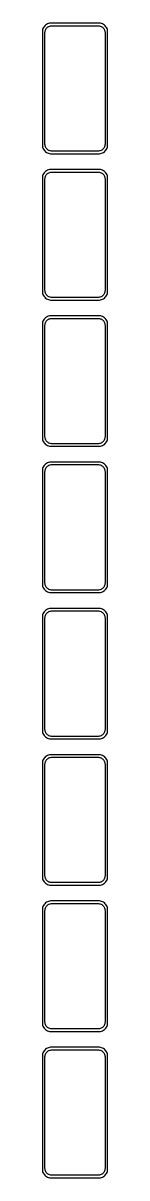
# Model space of a CAD drawing. Header units: metres. Extents: x -19 to 19, y 1223 to 2473.
# Drawn here: x -19 to 19, y 1811 to 2473 of the extents above; entities that cross this region are included whole.
import ezdxf

# ---------------------------------------------------------------- set-up
doc = ezdxf.new("R2010")
doc.units = ezdxf.units.M

msp = doc.modelspace()

# ---------------------------------------------------------------- linework, layer by layer
for p, q in [((-15.8789, 2473.02), (-16.4291, 2472.72)), ((-15.2951, 2473.26), (-15.8789, 2473.02)), ((-14.6869, 2473.41), (-15.2951, 2473.26)), ((-14.0639, 2473.49), (-14.6869, 2473.41)), ((14.0639, 2473.49), (-14.0639, 2473.49)), ((14.6869, 2473.41), (14.0639, 2473.49)), ((15.2951, 2473.26), (14.6869, 2473.41)), ((15.8789, 2473.02), (15.2951, 2473.26)), ((16.4291, 2472.72), (15.8789, 2473.02)), ((-18.7106, 2469.13), (-18.75, 2468.5)), ((-18.75, 2468.5), (-18.75, 2403.5)), ((-18.5929, 2469.74), (-18.7106, 2469.13)), ((-18.3989, 2470.34), (-18.5929, 2469.74)), ((-18.1315, 2470.91), (-18.3989, 2470.34)), ((-17.7951, 2471.44), (-18.1315, 2470.91)), ((-17.3948, 2471.92), (-17.7951, 2471.44)), ((-16.9371, 2472.35), (-17.3948, 2471.92)), ((-17.25, 2468), (-17.2184, 2468.5)), ((-17.25, 2404), (-17.25, 2468)), ((-17.2184, 2468.5), (-17.1243, 2468.99)), ((-17.1243, 2468.99), (-16.9691, 2469.47)), ((-16.9691, 2469.47), (-16.7552, 2469.93)), ((-16.4291, 2472.72), (-16.9371, 2472.35)), ((-16.7552, 2469.93), (-16.4861, 2470.35)), ((-16.4861, 2470.35), (-16.1659, 2470.74)), ((-16.1659, 2470.74), (-15.7997, 2471.08)), ((-15.7997, 2471.08), (-15.3933, 2471.38)), ((-15.3933, 2471.38), (-14.9531, 2471.62)), ((-14.9531, 2471.62), (-14.4861, 2471.8)), ((-14.4861, 2471.8), (-13.9995, 2471.93)), ((-13.9995, 2471.93), (-13.5012, 2471.99)), ((-13.5012, 2471.99), (13.5012, 2471.99)), ((13.5012, 2471.99), (13.9995, 2471.93)), ((13.9995, 2471.93), (14.4861, 2471.8)), ((14.4861, 2471.8), (14.9531, 2471.62)), ((14.9531, 2471.62), (15.3933, 2471.38)), ((15.3933, 2471.38), (15.7997, 2471.08)), ((15.7997, 2471.08), (16.1659, 2470.74)), ((16.1659, 2470.74), (16.4861, 2470.35)), ((16.9371, 2472.35), (16.4291, 2472.72)), ((16.4861, 2470.35), (16.7552, 2469.93)), ((16.7552, 2469.93), (16.9691, 2469.47)), ((17.3948, 2471.92), (16.9371, 2472.35)), ((16.9691, 2469.47), (17.1243, 2468.99)), ((17.1243, 2468.99), (17.2184, 2468.5)), ((17.2184, 2468.5), (17.25, 2468)), ((17.25, 2468), (17.25, 2404)), ((17.7951, 2471.44), (17.3948, 2471.92)), ((18.1315, 2470.91), (17.7951, 2471.44)), ((18.3989, 2470.34), (18.1315, 2470.91)), ((18.5929, 2469.74), (18.3989, 2470.34)), ((18.7106, 2469.13), (18.5929, 2469.74)), ((18.75, 2468.5), (18.7106, 2469.13)), ((18.75, 2403.5), (18.75, 2468.5)), ((-18.75, 2403.5), (-18.7106, 2402.87)), ((-18.7106, 2402.87), (-18.5929, 2402.26)), ((-18.5929, 2402.26), (-18.3989, 2401.66)), ((-18.3989, 2401.66), (-18.1315, 2401.09)), ((-18.1315, 2401.09), (-17.7951, 2400.56)), ((-17.7951, 2400.56), (-17.3948, 2400.08)), ((-17.3948, 2400.08), (-16.9371, 2399.65)), ((-17.2184, 2403.5), (-17.25, 2404)), ((-17.1243, 2403.01), (-17.2184, 2403.5)), ((-16.9691, 2402.53), (-17.1243, 2403.01)), ((-16.7552, 2402.07), (-16.9691, 2402.53)), ((-16.4861, 2401.65), (-16.7552, 2402.07)), ((-16.1659, 2401.26), (-16.4861, 2401.65)), ((-15.7997, 2400.92), (-16.1659, 2401.26)), ((-15.3933, 2400.62), (-15.7997, 2400.92)), ((-14.9531, 2400.38), (-15.3933, 2400.62)), ((-14.4861, 2400.2), (-14.9531, 2400.38)), ((-13.9995, 2400.07), (-14.4861, 2400.2)), ((-13.5012, 2400.01), (-13.9995, 2400.07)), ((13.5012, 2400.01), (-13.5012, 2400.01)), ((13.9995, 2400.07), (13.5012, 2400.01)), ((14.4861, 2400.2), (13.9995, 2400.07)), ((14.9531, 2400.38), (14.4861, 2400.2)), ((15.3933, 2400.62), (14.9531, 2400.38)), ((15.7997, 2400.92), (15.3933, 2400.62)), ((16.1659, 2401.26), (15.7997, 2400.92)), ((16.4861, 2401.65), (16.1659, 2401.26)), ((16.7552, 2402.07), (16.4861, 2401.65)), ((16.9691, 2402.53), (16.7552, 2402.07)), ((16.9371, 2399.65), (17.3948, 2400.08)), ((17.1243, 2403.01), (16.9691, 2402.53)), ((17.2184, 2403.5), (17.1243, 2403.01)), ((17.25, 2404), (17.2184, 2403.5)), ((17.3948, 2400.08), (17.7951, 2400.56)), ((17.7951, 2400.56), (18.1315, 2401.09)), ((18.1315, 2401.09), (18.3989, 2401.66)), ((18.3989, 2401.66), (18.5929, 2402.26)), ((18.5929, 2402.26), (18.7106, 2402.87)), ((18.7106, 2402.87), (18.75, 2403.5)), ((-16.9371, 2399.65), (-16.4291, 2399.28)), ((-16.4291, 2399.28), (-15.8789, 2398.98)), ((-15.8789, 2398.98), (-15.2951, 2398.74)), ((-15.2951, 2398.74), (-14.6869, 2398.59)), ((-14.6869, 2398.59), (-14.0639, 2398.51)), ((-14.0639, 2398.51), (14.0639, 2398.51)), ((14.0639, 2398.51), (14.6869, 2398.59)), ((14.6869, 2398.59), (15.2951, 2398.74)), ((15.2951, 2398.74), (15.8789, 2398.98)), ((15.8789, 2398.98), (16.4291, 2399.28)), ((16.4291, 2399.28), (16.9371, 2399.65)), ((-18.1315, 2386.91), (-18.3989, 2386.34)), ((-17.7951, 2387.44), (-18.1315, 2386.91)), ((-17.3948, 2387.92), (-17.7951, 2387.44)), ((-16.9371, 2388.35), (-17.3948, 2387.92)), ((-16.4291, 2388.72), (-16.9371, 2388.35)), ((-16.4861, 2386.35), (-16.1659, 2386.74)), ((-15.8789, 2389.02), (-16.4291, 2388.72)), ((-16.1659, 2386.74), (-15.7997, 2387.08)), ((-15.2951, 2389.26), (-15.8789, 2389.02)), ((-15.7997, 2387.08), (-15.3933, 2387.38)), ((-15.3933, 2387.38), (-14.9531, 2387.62)), ((-14.6869, 2389.41), (-15.2951, 2389.26)), ((-14.9531, 2387.62), (-14.4861, 2387.8)), ((-14.0639, 2389.49), (-14.6869, 2389.41)), ((-14.4861, 2387.8), (-13.9995, 2387.93)), ((14.0639, 2389.49), (-14.0639, 2389.49)), ((-13.9995, 2387.93), (-13.5012, 2387.99)), ((-13.5012, 2387.99), (13.5012, 2387.99)), ((13.5012, 2387.99), (13.9995, 2387.93)), ((13.9995, 2387.93), (14.4861, 2387.8)), ((14.6869, 2389.41), (14.0639, 2389.49)), ((14.4861, 2387.8), (14.9531, 2387.62)), ((15.2951, 2389.26), (14.6869, 2389.41)), ((14.9531, 2387.62), (15.3933, 2387.38)), ((15.8789, 2389.02), (15.2951, 2389.26)), ((15.3933, 2387.38), (15.7997, 2387.08)), ((15.7997, 2387.08), (16.1659, 2386.74)), ((16.4291, 2388.72), (15.8789, 2389.02)), ((16.1659, 2386.74), (16.4861, 2386.35)), ((16.9371, 2388.35), (16.4291, 2388.72)), ((17.3948, 2387.92), (16.9371, 2388.35)), ((17.7951, 2387.44), (17.3948, 2387.92)), ((18.1315, 2386.91), (17.7951, 2387.44)), ((18.3989, 2386.34), (18.1315, 2386.91)), ((-18.7106, 2385.13), (-18.75, 2384.5)), ((-18.75, 2384.5), (-18.75, 2319.5)), ((-18.5929, 2385.74), (-18.7106, 2385.13)), ((-18.3989, 2386.34), (-18.5929, 2385.74)), ((-17.25, 2384), (-17.2184, 2384.5)), ((-17.25, 2320), (-17.25, 2384)), ((-17.2184, 2384.5), (-17.1243, 2384.99)), ((-17.1243, 2384.99), (-16.9691, 2385.47)), ((-16.9691, 2385.47), (-16.7552, 2385.93)), ((-16.7552, 2385.93), (-16.4861, 2386.35)), ((16.4861, 2386.35), (16.7552, 2385.93)), ((16.7552, 2385.93), (16.9691, 2385.47)), ((16.9691, 2385.47), (17.1243, 2384.99)), ((17.1243, 2384.99), (17.2184, 2384.5)), ((17.2184, 2384.5), (17.25, 2384)), ((17.25, 2384), (17.25, 2320)), ((18.5929, 2385.74), (18.3989, 2386.34)), ((18.7106, 2385.13), (18.5929, 2385.74)), ((18.75, 2384.5), (18.7106, 2385.13)), ((18.75, 2319.5), (18.75, 2384.5)), ((-18.75, 2319.5), (-18.7106, 2318.87)), ((-18.7106, 2318.87), (-18.5929, 2318.26)), ((-18.5929, 2318.26), (-18.3989, 2317.66)), ((-18.3989, 2317.66), (-18.1315, 2317.09)), ((-18.1315, 2317.09), (-17.7951, 2316.56)), ((-17.7951, 2316.56), (-17.3948, 2316.08)), ((-17.3948, 2316.08), (-16.9371, 2315.65)), ((-17.2184, 2319.5), (-17.25, 2320)), ((-17.1243, 2319.01), (-17.2184, 2319.5)), ((-16.9691, 2318.53), (-17.1243, 2319.01)), ((-16.7552, 2318.07), (-16.9691, 2318.53)), ((-16.9371, 2315.65), (-16.4291, 2315.28)), ((-16.4861, 2317.65), (-16.7552, 2318.07)), ((-16.1659, 2317.26), (-16.4861, 2317.65)), ((-16.4291, 2315.28), (-15.8789, 2314.98)), ((-15.7997, 2316.92), (-16.1659, 2317.26)), ((-15.8789, 2314.98), (-15.2951, 2314.74)), ((-15.3933, 2316.62), (-15.7997, 2316.92)), ((-14.9531, 2316.38), (-15.3933, 2316.62)), ((-15.2951, 2314.74), (-14.6869, 2314.59)), ((-14.4861, 2316.2), (-14.9531, 2316.38)), ((-14.6869, 2314.59), (-14.0639, 2314.51)), ((-13.9995, 2316.07), (-14.4861, 2316.2)), ((-14.0639, 2314.51), (14.0639, 2314.51)), ((-13.5012, 2316.01), (-13.9995, 2316.07)), ((13.5012, 2316.01), (-13.5012, 2316.01)), ((13.9995, 2316.07), (13.5012, 2316.01)), ((14.4861, 2316.2), (13.9995, 2316.07)), ((14.0639, 2314.51), (14.6869, 2314.59)), ((14.9531, 2316.38), (14.4861, 2316.2)), ((14.6869, 2314.59), (15.2951, 2314.74)), ((15.3933, 2316.62), (14.9531, 2316.38)), ((15.2951, 2314.74), (15.8789, 2314.98)), ((15.7997, 2316.92), (15.3933, 2316.62)), ((16.1659, 2317.26), (15.7997, 2316.92)), ((15.8789, 2314.98), (16.4291, 2315.28)), ((16.4861, 2317.65), (16.1659, 2317.26)), ((16.4291, 2315.28), (16.9371, 2315.65)), ((16.7552, 2318.07), (16.4861, 2317.65)), ((16.9691, 2318.53), (16.7552, 2318.07)), ((16.9371, 2315.65), (17.3948, 2316.08)), ((17.1243, 2319.01), (16.9691, 2318.53)), ((17.2184, 2319.5), (17.1243, 2319.01)), ((17.25, 2320), (17.2184, 2319.5)), ((17.3948, 2316.08), (17.7951, 2316.56)), ((17.7951, 2316.56), (18.1315, 2317.09)), ((18.1315, 2317.09), (18.3989, 2317.66)), ((18.3989, 2317.66), (18.5929, 2318.26)), ((18.5929, 2318.26), (18.7106, 2318.87)), ((18.7106, 2318.87), (18.75, 2319.5)), ((-18.7106, 2301.13), (-18.75, 2300.5)), ((-18.5929, 2301.74), (-18.7106, 2301.13)), ((-18.3989, 2302.34), (-18.5929, 2301.74)), ((-18.1315, 2302.91), (-18.3989, 2302.34)), ((-17.7951, 2303.44), (-18.1315, 2302.91)), ((-17.3948, 2303.92), (-17.7951, 2303.44)), ((-16.9371, 2304.35), (-17.3948, 2303.92)), ((-17.2184, 2300.5), (-17.1243, 2300.99)), ((-17.1243, 2300.99), (-16.9691, 2301.47)), ((-16.9691, 2301.47), (-16.7552, 2301.93)), ((-16.4291, 2304.72), (-16.9371, 2304.35)), ((-16.7552, 2301.93), (-16.4861, 2302.35)), ((-16.4861, 2302.35), (-16.1659, 2302.74)), ((-15.8789, 2305.02), (-16.4291, 2304.72)), ((-16.1659, 2302.74), (-15.7997, 2303.08)), ((-15.2951, 2305.26), (-15.8789, 2305.02)), ((-15.7997, 2303.08), (-15.3933, 2303.38)), ((-15.3933, 2303.38), (-14.9531, 2303.62)), ((-14.6869, 2305.41), (-15.2951, 2305.26)), ((-14.9531, 2303.62), (-14.4861, 2303.8)), ((-14.0639, 2305.49), (-14.6869, 2305.41)), ((-14.4861, 2303.8), (-13.9995, 2303.93)), ((14.0639, 2305.49), (-14.0639, 2305.49)), ((-13.9995, 2303.93), (-13.5012, 2303.99)), ((-13.5012, 2303.99), (13.5012, 2303.99)), ((13.5012, 2303.99), (13.9995, 2303.93)), ((13.9995, 2303.93), (14.4861, 2303.8)), ((14.6869, 2305.41), (14.0639, 2305.49)), ((14.4861, 2303.8), (14.9531, 2303.62)), ((15.2951, 2305.26), (14.6869, 2305.41)), ((14.9531, 2303.62), (15.3933, 2303.38)), ((15.8789, 2305.02), (15.2951, 2305.26)), ((15.3933, 2303.38), (15.7997, 2303.08)), ((15.7997, 2303.08), (16.1659, 2302.74)), ((16.4291, 2304.72), (15.8789, 2305.02)), ((16.1659, 2302.74), (16.4861, 2302.35)), ((16.9371, 2304.35), (16.4291, 2304.72)), ((16.4861, 2302.35), (16.7552, 2301.93)), ((16.7552, 2301.93), (16.9691, 2301.47)), ((17.3948, 2303.92), (16.9371, 2304.35)), ((16.9691, 2301.47), (17.1243, 2300.99)), ((17.1243, 2300.99), (17.2184, 2300.5)), ((17.7951, 2303.44), (17.3948, 2303.92)), ((18.1315, 2302.91), (17.7951, 2303.44)), ((18.3989, 2302.34), (18.1315, 2302.91)), ((18.5929, 2301.74), (18.3989, 2302.34)), ((18.7106, 2301.13), (18.5929, 2301.74)), ((18.75, 2300.5), (18.7106, 2301.13)), ((-18.75, 2300.5), (-18.75, 2235.5)), ((-17.25, 2300), (-17.2184, 2300.5)), ((-17.25, 2236), (-17.25, 2300)), ((17.2184, 2300.5), (17.25, 2300)), ((17.25, 2300), (17.25, 2236)), ((18.75, 2235.5), (18.75, 2300.5)), ((-18.75, 2235.5), (-18.7106, 2234.87)), ((-18.7106, 2234.87), (-18.5929, 2234.26)), ((-18.5929, 2234.26), (-18.3989, 2233.66)), ((-17.2184, 2235.5), (-17.25, 2236)), ((-17.1243, 2235.01), (-17.2184, 2235.5)), ((-16.9691, 2234.53), (-17.1243, 2235.01)), ((-16.7552, 2234.07), (-16.9691, 2234.53)), ((16.9691, 2234.53), (16.7552, 2234.07)), ((17.1243, 2235.01), (16.9691, 2234.53)), ((17.2184, 2235.5), (17.1243, 2235.01)), ((17.25, 2236), (17.2184, 2235.5)), ((18.3989, 2233.66), (18.5929, 2234.26)), ((18.5929, 2234.26), (18.7106, 2234.87)), ((18.7106, 2234.87), (18.75, 2235.5)), ((-18.3989, 2233.66), (-18.1315, 2233.09)), ((-18.1315, 2233.09), (-17.7951, 2232.56)), ((-17.7951, 2232.56), (-17.3948, 2232.08)), ((-17.3948, 2232.08), (-16.9371, 2231.65)), ((-16.9371, 2231.65), (-16.4291, 2231.28)), ((-16.4861, 2233.65), (-16.7552, 2234.07)), ((-16.1659, 2233.26), (-16.4861, 2233.65)), ((-16.4291, 2231.28), (-15.8789, 2230.98)), ((-15.7997, 2232.92), (-16.1659, 2233.26)), ((-15.8789, 2230.98), (-15.2951, 2230.74)), ((-15.3933, 2232.62), (-15.7997, 2232.92)), ((-14.9531, 2232.38), (-15.3933, 2232.62)), ((-15.2951, 2230.74), (-14.6869, 2230.59)), ((-14.4861, 2232.2), (-14.9531, 2232.38)), ((-14.6869, 2230.59), (-14.0639, 2230.51)), ((-13.9995, 2232.07), (-14.4861, 2232.2)), ((-14.0639, 2230.51), (14.0639, 2230.51)), ((-13.5012, 2232.01), (-13.9995, 2232.07)), ((13.5012, 2232.01), (-13.5012, 2232.01)), ((13.9995, 2232.07), (13.5012, 2232.01)), ((14.4861, 2232.2), (13.9995, 2232.07)), ((14.0639, 2230.51), (14.6869, 2230.59)), ((14.9531, 2232.38), (14.4861, 2232.2)), ((14.6869, 2230.59), (15.2951, 2230.74)), ((15.3933, 2232.62), (14.9531, 2232.38)), ((15.2951, 2230.74), (15.8789, 2230.98)), ((15.7997, 2232.92), (15.3933, 2232.62)), ((16.1659, 2233.26), (15.7997, 2232.92)), ((15.8789, 2230.98), (16.4291, 2231.28)), ((16.4861, 2233.65), (16.1659, 2233.26)), ((16.4291, 2231.28), (16.9371, 2231.65)), ((16.7552, 2234.07), (16.4861, 2233.65)), ((16.9371, 2231.65), (17.3948, 2232.08)), ((17.3948, 2232.08), (17.7951, 2232.56)), ((17.7951, 2232.56), (18.1315, 2233.09)), ((18.1315, 2233.09), (18.3989, 2233.66)), ((-15.8789, 2221.02), (-16.4291, 2220.72)), ((-15.2951, 2221.26), (-15.8789, 2221.02)), ((-14.6869, 2221.41), (-15.2951, 2221.26)), ((-14.0639, 2221.49), (-14.6869, 2221.41)), ((14.0639, 2221.49), (-14.0639, 2221.49)), ((14.6869, 2221.41), (14.0639, 2221.49)), ((15.2951, 2221.26), (14.6869, 2221.41)), ((15.8789, 2221.02), (15.2951, 2221.26)), ((16.4291, 2220.72), (15.8789, 2221.02)), ((-18.7106, 2217.13), (-18.75, 2216.5)), ((-18.75, 2216.5), (-18.75, 2151.5)), ((-18.5929, 2217.74), (-18.7106, 2217.13)), ((-18.3989, 2218.34), (-18.5929, 2217.74)), ((-18.1315, 2218.91), (-18.3989, 2218.34)), ((-17.7951, 2219.44), (-18.1315, 2218.91)), ((-17.3948, 2219.92), (-17.7951, 2219.44)), ((-16.9371, 2220.35), (-17.3948, 2219.92)), ((-17.25, 2216), (-17.2184, 2216.5)), ((-17.25, 2152), (-17.25, 2216)), ((-17.2184, 2216.5), (-17.1243, 2216.99)), ((-17.1243, 2216.99), (-16.9691, 2217.47)), ((-16.9691, 2217.47), (-16.7552, 2217.93)), ((-16.4291, 2220.72), (-16.9371, 2220.35)), ((-16.7552, 2217.93), (-16.4861, 2218.35)), ((-16.4861, 2218.35), (-16.1659, 2218.74)), ((-16.1659, 2218.74), (-15.7997, 2219.08)), ((-15.7997, 2219.08), (-15.3933, 2219.38)), ((-15.3933, 2219.38), (-14.9531, 2219.62)), ((-14.9531, 2219.62), (-14.4861, 2219.8)), ((-14.4861, 2219.8), (-13.9995, 2219.93)), ((-13.9995, 2219.93), (-13.5012, 2219.99)), ((-13.5012, 2219.99), (13.5012, 2219.99)), ((13.5012, 2219.99), (13.9995, 2219.93)), ((13.9995, 2219.93), (14.4861, 2219.8)), ((14.4861, 2219.8), (14.9531, 2219.62)), ((14.9531, 2219.62), (15.3933, 2219.38)), ((15.3933, 2219.38), (15.7997, 2219.08)), ((15.7997, 2219.08), (16.1659, 2218.74)), ((16.1659, 2218.74), (16.4861, 2218.35)), ((16.9371, 2220.35), (16.4291, 2220.72)), ((16.4861, 2218.35), (16.7552, 2217.93)), ((16.7552, 2217.93), (16.9691, 2217.47)), ((17.3948, 2219.92), (16.9371, 2220.35)), ((16.9691, 2217.47), (17.1243, 2216.99)), ((17.1243, 2216.99), (17.2184, 2216.5)), ((17.2184, 2216.5), (17.25, 2216)), ((17.25, 2216), (17.25, 2152)), ((17.7951, 2219.44), (17.3948, 2219.92)), ((18.1315, 2218.91), (17.7951, 2219.44)), ((18.3989, 2218.34), (18.1315, 2218.91)), ((18.5929, 2217.74), (18.3989, 2218.34)), ((18.7106, 2217.13), (18.5929, 2217.74)), ((18.75, 2216.5), (18.7106, 2217.13)), ((18.75, 2151.5), (18.75, 2216.5)), ((-18.75, 2151.5), (-18.7106, 2150.87)), ((-18.7106, 2150.87), (-18.5929, 2150.26)), ((-18.5929, 2150.26), (-18.3989, 2149.66)), ((-18.3989, 2149.66), (-18.1315, 2149.09)), ((-18.1315, 2149.09), (-17.7951, 2148.56)), ((-17.7951, 2148.56), (-17.3948, 2148.08)), ((-17.3948, 2148.08), (-16.9371, 2147.65)), ((-17.2184, 2151.5), (-17.25, 2152)), ((-17.1243, 2151.01), (-17.2184, 2151.5)), ((-16.9691, 2150.53), (-17.1243, 2151.01)), ((-16.7552, 2150.07), (-16.9691, 2150.53)), ((-16.4861, 2149.65), (-16.7552, 2150.07)), ((-16.1659, 2149.26), (-16.4861, 2149.65)), ((-15.7997, 2148.92), (-16.1659, 2149.26)), ((-15.3933, 2148.62), (-15.7997, 2148.92)), ((-14.9531, 2148.38), (-15.3933, 2148.62)), ((-14.4861, 2148.2), (-14.9531, 2148.38)), ((-13.9995, 2148.07), (-14.4861, 2148.2)), ((-13.5012, 2148.01), (-13.9995, 2148.07)), ((13.9995, 2148.07), (13.5012, 2148.01)), ((14.4861, 2148.2), (13.9995, 2148.07)), ((14.9531, 2148.38), (14.4861, 2148.2)), ((15.3933, 2148.62), (14.9531, 2148.38)), ((15.7997, 2148.92), (15.3933, 2148.62)), ((16.1659, 2149.26), (15.7997, 2148.92)), ((16.4861, 2149.65), (16.1659, 2149.26)), ((16.7552, 2150.07), (16.4861, 2149.65)), ((16.9691, 2150.53), (16.7552, 2150.07)), ((16.9371, 2147.65), (17.3948, 2148.08)), ((17.1243, 2151.01), (16.9691, 2150.53)), ((17.2184, 2151.5), (17.1243, 2151.01)), ((17.25, 2152), (17.2184, 2151.5)), ((17.3948, 2148.08), (17.7951, 2148.56)), ((17.7951, 2148.56), (18.1315, 2149.09)), ((18.1315, 2149.09), (18.3989, 2149.66)), ((18.3989, 2149.66), (18.5929, 2150.26)), ((18.5929, 2150.26), (18.7106, 2150.87)), ((18.7106, 2150.87), (18.75, 2151.5)), ((-16.9371, 2147.65), (-16.4291, 2147.28)), ((-16.4291, 2147.28), (-15.8789, 2146.98)), ((-15.8789, 2146.98), (-15.2951, 2146.74)), ((-15.2951, 2146.74), (-14.6869, 2146.59)), ((-14.6869, 2146.59), (-14.0639, 2146.51)), ((-14.0639, 2146.51), (14.0639, 2146.51)), ((13.5012, 2148.01), (-13.5012, 2148.01)), ((14.0639, 2146.51), (14.6869, 2146.59)), ((14.6869, 2146.59), (15.2951, 2146.74)), ((15.2951, 2146.74), (15.8789, 2146.98)), ((15.8789, 2146.98), (16.4291, 2147.28)), ((16.4291, 2147.28), (16.9371, 2147.65)), ((-18.1315, 2134.91), (-18.3989, 2134.34)), ((-17.7951, 2135.44), (-18.1315, 2134.91)), ((-17.3948, 2135.92), (-17.7951, 2135.44)), ((-16.9371, 2136.35), (-17.3948, 2135.92)), ((-16.4291, 2136.72), (-16.9371, 2136.35)), ((-15.8789, 2137.02), (-16.4291, 2136.72)), ((-16.1659, 2134.74), (-15.7997, 2135.08)), ((-15.2951, 2137.26), (-15.8789, 2137.02)), ((-15.7997, 2135.08), (-15.3933, 2135.38)), ((-15.3933, 2135.38), (-14.9531, 2135.62)), ((-14.6869, 2137.41), (-15.2951, 2137.26)), ((-14.9531, 2135.62), (-14.4861, 2135.8)), ((-14.0639, 2137.49), (-14.6869, 2137.41)), ((-14.4861, 2135.8), (-13.9995, 2135.93)), ((14.0639, 2137.49), (-14.0639, 2137.49)), ((-13.9995, 2135.93), (-13.5012, 2135.99)), ((-13.5012, 2135.99), (13.5012, 2135.99)), ((13.5012, 2135.99), (13.9995, 2135.93)), ((13.9995, 2135.93), (14.4861, 2135.8)), ((14.6869, 2137.41), (14.0639, 2137.49)), ((14.4861, 2135.8), (14.9531, 2135.62)), ((15.2951, 2137.26), (14.6869, 2137.41)), ((14.9531, 2135.62), (15.3933, 2135.38)), ((15.8789, 2137.02), (15.2951, 2137.26)), ((15.3933, 2135.38), (15.7997, 2135.08)), ((15.7997, 2135.08), (16.1659, 2134.74)), ((16.4291, 2136.72), (15.8789, 2137.02)), ((16.9371, 2136.35), (16.4291, 2136.72)), ((17.3948, 2135.92), (16.9371, 2136.35)), ((17.7951, 2135.44), (17.3948, 2135.92)), ((18.1315, 2134.91), (17.7951, 2135.44)), ((18.3989, 2134.34), (18.1315, 2134.91)), ((-18.7106, 2133.13), (-18.75, 2132.5)), ((-18.75, 2132.5), (-18.75, 2067.5)), ((-18.5929, 2133.74), (-18.7106, 2133.13)), ((-18.3989, 2134.34), (-18.5929, 2133.74)), ((-17.25, 2132), (-17.2184, 2132.5)), ((-17.25, 2068), (-17.25, 2132)), ((-17.2184, 2132.5), (-17.1243, 2132.99)), ((-17.1243, 2132.99), (-16.9691, 2133.47)), ((-16.9691, 2133.47), (-16.7552, 2133.93)), ((-16.7552, 2133.93), (-16.4861, 2134.35)), ((-16.4861, 2134.35), (-16.1659, 2134.74)), ((16.1659, 2134.74), (16.4861, 2134.35)), ((16.4861, 2134.35), (16.7552, 2133.93)), ((16.7552, 2133.93), (16.9691, 2133.47)), ((16.9691, 2133.47), (17.1243, 2132.99)), ((17.1243, 2132.99), (17.2184, 2132.5)), ((17.2184, 2132.5), (17.25, 2132)), ((17.25, 2132), (17.25, 2068)), ((18.5929, 2133.74), (18.3989, 2134.34)), ((18.7106, 2133.13), (18.5929, 2133.74)), ((18.75, 2132.5), (18.7106, 2133.13)), ((18.75, 2067.5), (18.75, 2132.5)), ((-18.75, 2067.5), (-18.7106, 2066.87)), ((-18.7106, 2066.87), (-18.5929, 2066.26)), ((-18.5929, 2066.26), (-18.3989, 2065.66)), ((-18.3989, 2065.66), (-18.1315, 2065.09)), ((-18.1315, 2065.09), (-17.7951, 2064.56)), ((-17.7951, 2064.56), (-17.3948, 2064.08)), ((-17.3948, 2064.08), (-16.9371, 2063.65)), ((-17.2184, 2067.5), (-17.25, 2068)), ((-17.1243, 2067.01), (-17.2184, 2067.5)), ((-16.9691, 2066.53), (-17.1243, 2067.01)), ((-16.7552, 2066.07), (-16.9691, 2066.53)), ((-16.9371, 2063.65), (-16.4291, 2063.28)), ((-16.4861, 2065.65), (-16.7552, 2066.07)), ((-16.1659, 2065.26), (-16.4861, 2065.65)), ((-16.4291, 2063.28), (-15.8789, 2062.98)), ((-15.7997, 2064.92), (-16.1659, 2065.26)), ((-15.8789, 2062.98), (-15.2951, 2062.74)), ((-15.3933, 2064.62), (-15.7997, 2064.92)), ((-14.9531, 2064.38), (-15.3933, 2064.62)), ((-15.2951, 2062.74), (-14.6869, 2062.59)), ((-14.4861, 2064.2), (-14.9531, 2064.38)), ((-14.6869, 2062.59), (-14.0639, 2062.51)), ((-13.9995, 2064.07), (-14.4861, 2064.2)), ((-14.0639, 2062.51), (14.0639, 2062.51)), ((-13.5012, 2064.01), (-13.9995, 2064.07)), ((13.5012, 2064.01), (-13.5012, 2064.01)), ((13.9995, 2064.07), (13.5012, 2064.01)), ((14.4861, 2064.2), (13.9995, 2064.07)), ((14.0639, 2062.51), (14.6869, 2062.59)), ((14.9531, 2064.38), (14.4861, 2064.2)), ((14.6869, 2062.59), (15.2951, 2062.74)), ((15.3933, 2064.62), (14.9531, 2064.38)), ((15.2951, 2062.74), (15.8789, 2062.98)), ((15.7997, 2064.92), (15.3933, 2064.62)), ((16.1659, 2065.26), (15.7997, 2064.92)), ((15.8789, 2062.98), (16.4291, 2063.28)), ((16.4861, 2065.65), (16.1659, 2065.26)), ((16.4291, 2063.28), (16.9371, 2063.65)), ((16.7552, 2066.07), (16.4861, 2065.65)), ((16.9691, 2066.53), (16.7552, 2066.07)), ((16.9371, 2063.65), (17.3948, 2064.08)), ((17.1243, 2067.01), (16.9691, 2066.53)), ((17.2184, 2067.5), (17.1243, 2067.01)), ((17.25, 2068), (17.2184, 2067.5)), ((17.3948, 2064.08), (17.7951, 2064.56)), ((17.7951, 2064.56), (18.1315, 2065.09)), ((18.1315, 2065.09), (18.3989, 2065.66)), ((18.3989, 2065.66), (18.5929, 2066.26)), ((18.5929, 2066.26), (18.7106, 2066.87)), ((18.7106, 2066.87), (18.75, 2067.5)), ((-18.7106, 2049.13), (-18.75, 2048.5)), ((-18.5929, 2049.74), (-18.7106, 2049.13)), ((-18.3989, 2050.34), (-18.5929, 2049.74)), ((-18.1315, 2050.91), (-18.3989, 2050.34)), ((-17.7951, 2051.44), (-18.1315, 2050.91)), ((-17.3948, 2051.92), (-17.7951, 2051.44)), ((-16.9371, 2052.35), (-17.3948, 2051.92)), ((-17.2184, 2048.5), (-17.1243, 2048.99)), ((-17.1243, 2048.99), (-16.9691, 2049.47)), ((-16.9691, 2049.47), (-16.7552, 2049.93)), ((-16.4291, 2052.72), (-16.9371, 2052.35)), ((-16.7552, 2049.93), (-16.4861, 2050.35)), ((-16.4861, 2050.35), (-16.1659, 2050.74)), ((-15.8789, 2053.02), (-16.4291, 2052.72)), ((-16.1659, 2050.74), (-15.7997, 2051.08)), ((-15.2951, 2053.26), (-15.8789, 2053.02)), ((-15.7997, 2051.08), (-15.3933, 2051.38)), ((-15.3933, 2051.38), (-14.9531, 2051.62)), ((-14.6869, 2053.41), (-15.2951, 2053.26)), ((-14.9531, 2051.62), (-14.4861, 2051.8)), ((-14.0639, 2053.49), (-14.6869, 2053.41)), ((-14.4861, 2051.8), (-13.9995, 2051.93)), ((14.0639, 2053.49), (-14.0639, 2053.49)), ((-13.9995, 2051.93), (-13.5012, 2051.99)), ((-13.5012, 2051.99), (13.5012, 2051.99)), ((13.5012, 2051.99), (13.9995, 2051.93)), ((13.9995, 2051.93), (14.4861, 2051.8)), ((14.6869, 2053.41), (14.0639, 2053.49)), ((14.4861, 2051.8), (14.9531, 2051.62)), ((15.2951, 2053.26), (14.6869, 2053.41)), ((14.9531, 2051.62), (15.3933, 2051.38)), ((15.8789, 2053.02), (15.2951, 2053.26)), ((15.3933, 2051.38), (15.7997, 2051.08)), ((15.7997, 2051.08), (16.1659, 2050.74)), ((16.4291, 2052.72), (15.8789, 2053.02)), ((16.1659, 2050.74), (16.4861, 2050.35)), ((16.9371, 2052.35), (16.4291, 2052.72)), ((16.4861, 2050.35), (16.7552, 2049.93)), ((16.7552, 2049.93), (16.9691, 2049.47)), ((17.3948, 2051.92), (16.9371, 2052.35)), ((16.9691, 2049.47), (17.1243, 2048.99)), ((17.1243, 2048.99), (17.2184, 2048.5)), ((17.7951, 2051.44), (17.3948, 2051.92)), ((18.1315, 2050.91), (17.7951, 2051.44)), ((18.3989, 2050.34), (18.1315, 2050.91)), ((18.5929, 2049.74), (18.3989, 2050.34)), ((18.7106, 2049.13), (18.5929, 2049.74)), ((18.75, 2048.5), (18.7106, 2049.13)), ((-18.75, 2048.5), (-18.75, 1983.5)), ((-17.25, 2048), (-17.2184, 2048.5)), ((-17.25, 1984), (-17.25, 2048)), ((17.2184, 2048.5), (17.25, 2048)), ((17.25, 2048), (17.25, 1984)), ((18.75, 1983.5), (18.75, 2048.5)), ((-18.75, 1983.5), (-18.7106, 1982.87)), ((-18.7106, 1982.87), (-18.5929, 1982.26)), ((-17.2184, 1983.5), (-17.25, 1984)), ((-17.1243, 1983.01), (-17.2184, 1983.5)), ((-16.9691, 1982.53), (-17.1243, 1983.01)), ((-16.7552, 1982.07), (-16.9691, 1982.53)), ((16.9691, 1982.53), (16.7552, 1982.07)), ((17.1243, 1983.01), (16.9691, 1982.53)), ((17.2184, 1983.5), (17.1243, 1983.01)), ((17.25, 1984), (17.2184, 1983.5)), ((18.5929, 1982.26), (18.7106, 1982.87)), ((18.7106, 1982.87), (18.75, 1983.5)), ((-18.5929, 1982.26), (-18.3989, 1981.66)), ((-18.3989, 1981.66), (-18.1315, 1981.09)), ((-18.1315, 1981.09), (-17.7951, 1980.56)), ((-17.7951, 1980.56), (-17.3948, 1980.08)), ((-17.3948, 1980.08), (-16.9371, 1979.65)), ((-16.9371, 1979.65), (-16.4291, 1979.28)), ((-16.4861, 1981.65), (-16.7552, 1982.07)), ((-16.1659, 1981.26), (-16.4861, 1981.65)), ((-16.4291, 1979.28), (-15.8789, 1978.98)), ((-15.7997, 1980.92), (-16.1659, 1981.26)), ((-15.8789, 1978.98), (-15.2951, 1978.74)), ((-15.3933, 1980.62), (-15.7997, 1980.92)), ((-14.9531, 1980.38), (-15.3933, 1980.62)), ((-15.2951, 1978.74), (-14.6869, 1978.59)), ((-14.4861, 1980.2), (-14.9531, 1980.38)), ((-14.6869, 1978.59), (-14.0639, 1978.51)), ((-13.9995, 1980.07), (-14.4861, 1980.2)), ((-14.0639, 1978.51), (14.0639, 1978.51)), ((-13.5012, 1980.01), (-13.9995, 1980.07)), ((13.5012, 1980.01), (-13.5012, 1980.01)), ((13.9995, 1980.07), (13.5012, 1980.01)), ((14.4861, 1980.2), (13.9995, 1980.07)), ((14.0639, 1978.51), (14.6869, 1978.59)), ((14.9531, 1980.38), (14.4861, 1980.2)), ((14.6869, 1978.59), (15.2951, 1978.74)), ((15.3933, 1980.62), (14.9531, 1980.38)), ((15.2951, 1978.74), (15.8789, 1978.98)), ((15.7997, 1980.92), (15.3933, 1980.62)), ((16.1659, 1981.26), (15.7997, 1980.92)), ((15.8789, 1978.98), (16.4291, 1979.28)), ((16.4861, 1981.65), (16.1659, 1981.26)), ((16.4291, 1979.28), (16.9371, 1979.65)), ((16.7552, 1982.07), (16.4861, 1981.65)), ((16.9371, 1979.65), (17.3948, 1980.08)), ((17.3948, 1980.08), (17.7951, 1980.56)), ((17.7951, 1980.56), (18.1315, 1981.09)), ((18.1315, 1981.09), (18.3989, 1981.66)), ((18.3989, 1981.66), (18.5929, 1982.26)), ((-15.2951, 1969.26), (-15.8789, 1969.02)), ((-14.6869, 1969.41), (-15.2951, 1969.26)), ((-14.0639, 1969.49), (-14.6869, 1969.41)), ((14.0639, 1969.49), (-14.0639, 1969.49)), ((14.6869, 1969.41), (14.0639, 1969.49)), ((15.2951, 1969.26), (14.6869, 1969.41)), ((15.8789, 1969.02), (15.2951, 1969.26)), ((-18.7106, 1965.13), (-18.75, 1964.5)), ((-18.75, 1964.5), (-18.75, 1899.5)), ((-18.5929, 1965.74), (-18.7106, 1965.13)), ((-18.3989, 1966.34), (-18.5929, 1965.74)), ((-18.1315, 1966.91), (-18.3989, 1966.34)), ((-17.7951, 1967.44), (-18.1315, 1966.91)), ((-17.3948, 1967.92), (-17.7951, 1967.44)), ((-16.9371, 1968.35), (-17.3948, 1967.92)), ((-17.25, 1964), (-17.2184, 1964.5)), ((-17.25, 1900), (-17.25, 1964)), ((-17.2184, 1964.5), (-17.1243, 1964.99)), ((-17.1243, 1964.99), (-16.9691, 1965.47)), ((-16.9691, 1965.47), (-16.7552, 1965.93)), ((-16.4291, 1968.72), (-16.9371, 1968.35)), ((-16.7552, 1965.93), (-16.4861, 1966.35)), ((-16.4861, 1966.35), (-16.1659, 1966.74)), ((-15.8789, 1969.02), (-16.4291, 1968.72)), ((-16.1659, 1966.74), (-15.7997, 1967.08)), ((-15.7997, 1967.08), (-15.3933, 1967.38)), ((-15.3933, 1967.38), (-14.9531, 1967.62)), ((-14.9531, 1967.62), (-14.4861, 1967.8)), ((-14.4861, 1967.8), (-13.9995, 1967.93)), ((-13.9995, 1967.93), (-13.5012, 1967.99)), ((-13.5012, 1967.99), (13.5012, 1967.99)), ((13.5012, 1967.99), (13.9995, 1967.93)), ((13.9995, 1967.93), (14.4861, 1967.8)), ((14.4861, 1967.8), (14.9531, 1967.62)), ((14.9531, 1967.62), (15.3933, 1967.38)), ((15.3933, 1967.38), (15.7997, 1967.08)), ((15.7997, 1967.08), (16.1659, 1966.74)), ((16.4291, 1968.72), (15.8789, 1969.02)), ((16.1659, 1966.74), (16.4861, 1966.35)), ((16.9371, 1968.35), (16.4291, 1968.72)), ((16.4861, 1966.35), (16.7552, 1965.93)), ((16.7552, 1965.93), (16.9691, 1965.47)), ((17.3948, 1967.92), (16.9371, 1968.35)), ((16.9691, 1965.47), (17.1243, 1964.99)), ((17.1243, 1964.99), (17.2184, 1964.5)), ((17.2184, 1964.5), (17.25, 1964)), ((17.25, 1964), (17.25, 1900)), ((17.7951, 1967.44), (17.3948, 1967.92)), ((18.1315, 1966.91), (17.7951, 1967.44)), ((18.3989, 1966.34), (18.1315, 1966.91)), ((18.5929, 1965.74), (18.3989, 1966.34)), ((18.7106, 1965.13), (18.5929, 1965.74)), ((18.75, 1964.5), (18.7106, 1965.13)), ((18.75, 1899.5), (18.75, 1964.5)), ((-18.75, 1899.5), (-18.7106, 1898.87)), ((-18.7106, 1898.87), (-18.5929, 1898.26)), ((-18.5929, 1898.26), (-18.3989, 1897.66)), ((-18.3989, 1897.66), (-18.1315, 1897.09)), ((-18.1315, 1897.09), (-17.7951, 1896.56)), ((-17.7951, 1896.56), (-17.3948, 1896.08)), ((-17.2184, 1899.5), (-17.25, 1900)), ((-17.1243, 1899.01), (-17.2184, 1899.5)), ((-16.9691, 1898.53), (-17.1243, 1899.01)), ((-16.7552, 1898.07), (-16.9691, 1898.53)), ((-16.4861, 1897.65), (-16.7552, 1898.07)), ((-16.1659, 1897.26), (-16.4861, 1897.65)), ((-15.7997, 1896.92), (-16.1659, 1897.26)), ((-15.3933, 1896.62), (-15.7997, 1896.92)), ((-14.9531, 1896.38), (-15.3933, 1896.62)), ((-14.4861, 1896.2), (-14.9531, 1896.38)), ((-13.9995, 1896.07), (-14.4861, 1896.2)), ((14.4861, 1896.2), (13.9995, 1896.07)), ((14.9531, 1896.38), (14.4861, 1896.2)), ((15.3933, 1896.62), (14.9531, 1896.38)), ((15.7997, 1896.92), (15.3933, 1896.62)), ((16.1659, 1897.26), (15.7997, 1896.92)), ((16.4861, 1897.65), (16.1659, 1897.26)), ((16.7552, 1898.07), (16.4861, 1897.65)), ((16.9691, 1898.53), (16.7552, 1898.07)), ((17.1243, 1899.01), (16.9691, 1898.53)), ((17.2184, 1899.5), (17.1243, 1899.01)), ((17.25, 1900), (17.2184, 1899.5)), ((17.3948, 1896.08), (17.7951, 1896.56)), ((17.7951, 1896.56), (18.1315, 1897.09)), ((18.1315, 1897.09), (18.3989, 1897.66)), ((18.3989, 1897.66), (18.5929, 1898.26)), ((18.5929, 1898.26), (18.7106, 1898.87)), ((18.7106, 1898.87), (18.75, 1899.5)), ((-17.3948, 1896.08), (-16.9371, 1895.65)), ((-16.9371, 1895.65), (-16.4291, 1895.28)), ((-16.4291, 1895.28), (-15.8789, 1894.98)), ((-15.8789, 1894.98), (-15.2951, 1894.74)), ((-15.2951, 1894.74), (-14.6869, 1894.59)), ((-14.6869, 1894.59), (-14.0639, 1894.51)), ((-14.0639, 1894.51), (14.0639, 1894.51)), ((-13.5012, 1896.01), (-13.9995, 1896.07)), ((13.5012, 1896.01), (-13.5012, 1896.01)), ((13.9995, 1896.07), (13.5012, 1896.01)), ((14.0639, 1894.51), (14.6869, 1894.59)), ((14.6869, 1894.59), (15.2951, 1894.74)), ((15.2951, 1894.74), (15.8789, 1894.98)), ((15.8789, 1894.98), (16.4291, 1895.28)), ((16.4291, 1895.28), (16.9371, 1895.65)), ((16.9371, 1895.65), (17.3948, 1896.08)), ((-18.1315, 1882.91), (-18.3989, 1882.34)), ((-17.7951, 1883.44), (-18.1315, 1882.91)), ((-17.3948, 1883.92), (-17.7951, 1883.44)), ((-16.9371, 1884.35), (-17.3948, 1883.92)), ((-16.4291, 1884.72), (-16.9371, 1884.35)), ((-15.8789, 1885.02), (-16.4291, 1884.72)), ((-16.1659, 1882.74), (-15.7997, 1883.08)), ((-15.2951, 1885.26), (-15.8789, 1885.02)), ((-15.7997, 1883.08), (-15.3933, 1883.38)), ((-15.3933, 1883.38), (-14.9531, 1883.62)), ((-14.6869, 1885.41), (-15.2951, 1885.26)), ((-14.9531, 1883.62), (-14.4861, 1883.8)), ((-14.0639, 1885.49), (-14.6869, 1885.41)), ((-14.4861, 1883.8), (-13.9995, 1883.93)), ((14.0639, 1885.49), (-14.0639, 1885.49)), ((-13.9995, 1883.93), (-13.5012, 1883.99)), ((-13.5012, 1883.99), (13.5012, 1883.99)), ((13.5012, 1883.99), (13.9995, 1883.93)), ((13.9995, 1883.93), (14.4861, 1883.8)), ((14.6869, 1885.41), (14.0639, 1885.49)), ((14.4861, 1883.8), (14.9531, 1883.62)), ((15.2951, 1885.26), (14.6869, 1885.41)), ((14.9531, 1883.62), (15.3933, 1883.38)), ((15.8789, 1885.02), (15.2951, 1885.26)), ((15.3933, 1883.38), (15.7997, 1883.08)), ((15.7997, 1883.08), (16.1659, 1882.74)), ((16.4291, 1884.72), (15.8789, 1885.02)), ((16.9371, 1884.35), (16.4291, 1884.72)), ((17.3948, 1883.92), (16.9371, 1884.35)), ((17.7951, 1883.44), (17.3948, 1883.92)), ((18.1315, 1882.91), (17.7951, 1883.44)), ((18.3989, 1882.34), (18.1315, 1882.91)), ((-18.7106, 1881.13), (-18.75, 1880.5)), ((-18.75, 1880.5), (-18.75, 1815.5)), ((-18.5929, 1881.74), (-18.7106, 1881.13)), ((-18.3989, 1882.34), (-18.5929, 1881.74)), ((-17.25, 1880), (-17.2184, 1880.5)), ((-17.25, 1816), (-17.25, 1880)), ((-17.2184, 1880.5), (-17.1243, 1880.99)), ((-17.1243, 1880.99), (-16.9691, 1881.47)), ((-16.9691, 1881.47), (-16.7552, 1881.93)), ((-16.7552, 1881.93), (-16.4861, 1882.35)), ((-16.4861, 1882.35), (-16.1659, 1882.74)), ((16.1659, 1882.74), (16.4861, 1882.35)), ((16.4861, 1882.35), (16.7552, 1881.93)), ((16.7552, 1881.93), (16.9691, 1881.47)), ((16.9691, 1881.47), (17.1243, 1880.99)), ((17.1243, 1880.99), (17.2184, 1880.5)), ((17.2184, 1880.5), (17.25, 1880)), ((17.25, 1880), (17.25, 1816)), ((18.5929, 1881.74), (18.3989, 1882.34)), ((18.7106, 1881.13), (18.5929, 1881.74)), ((18.75, 1880.5), (18.7106, 1881.13)), ((18.75, 1815.5), (18.75, 1880.5)), ((-18.75, 1815.5), (-18.7106, 1814.87)), ((-18.7106, 1814.87), (-18.5929, 1814.26)), ((-18.5929, 1814.26), (-18.3989, 1813.66)), ((-18.3989, 1813.66), (-18.1315, 1813.09)), ((-18.1315, 1813.09), (-17.7951, 1812.56)), ((-17.7951, 1812.56), (-17.3948, 1812.08)), ((-17.3948, 1812.08), (-16.9371, 1811.65)), ((-17.2184, 1815.5), (-17.25, 1816)), ((-17.1243, 1815.01), (-17.2184, 1815.5)), ((-16.9691, 1814.53), (-17.1243, 1815.01)), ((-16.7552, 1814.07), (-16.9691, 1814.53)), ((-16.9371, 1811.65), (-16.4291, 1811.28)), ((-16.4861, 1813.65), (-16.7552, 1814.07)), ((-16.1659, 1813.26), (-16.4861, 1813.65)), ((-16.4291, 1811.28), (-15.8789, 1810.98)), ((-15.7997, 1812.92), (-16.1659, 1813.26)), ((-15.8789, 1810.98), (-15.2951, 1810.74)), ((-15.3933, 1812.62), (-15.7997, 1812.92)), ((-14.9531, 1812.38), (-15.3933, 1812.62)), ((-15.2951, 1810.74), (-14.6869, 1810.59)), ((-14.4861, 1812.2), (-14.9531, 1812.38)), ((-14.6869, 1810.59), (-14.0639, 1810.51)), ((-13.9995, 1812.07), (-14.4861, 1812.2)), ((-14.0639, 1810.51), (14.0639, 1810.51)), ((-13.5012, 1812.01), (-13.9995, 1812.07)), ((13.5012, 1812.01), (-13.5012, 1812.01)), ((13.9995, 1812.07), (13.5012, 1812.01)), ((14.4861, 1812.2), (13.9995, 1812.07)), ((14.0639, 1810.51), (14.6869, 1810.59)), ((14.9531, 1812.38), (14.4861, 1812.2)), ((14.6869, 1810.59), (15.2951, 1810.74)), ((15.3933, 1812.62), (14.9531, 1812.38)), ((15.2951, 1810.74), (15.8789, 1810.98)), ((15.7997, 1812.92), (15.3933, 1812.62)), ((16.1659, 1813.26), (15.7997, 1812.92)), ((15.8789, 1810.98), (16.4291, 1811.28)), ((16.4861, 1813.65), (16.1659, 1813.26)), ((16.4291, 1811.28), (16.9371, 1811.65)), ((16.7552, 1814.07), (16.4861, 1813.65)), ((16.9691, 1814.53), (16.7552, 1814.07)), ((16.9371, 1811.65), (17.3948, 1812.08)), ((17.1243, 1815.01), (16.9691, 1814.53)), ((17.2184, 1815.5), (17.1243, 1815.01)), ((17.25, 1816), (17.2184, 1815.5)), ((17.3948, 1812.08), (17.7951, 1812.56)), ((17.7951, 1812.56), (18.1315, 1813.09)), ((18.1315, 1813.09), (18.3989, 1813.66)), ((18.3989, 1813.66), (18.5929, 1814.26)), ((18.5929, 1814.26), (18.7106, 1814.87)), ((18.7106, 1814.87), (18.75, 1815.5))]:
    msp.add_line(p, q)

doc.saveas('drawing.dxf')
